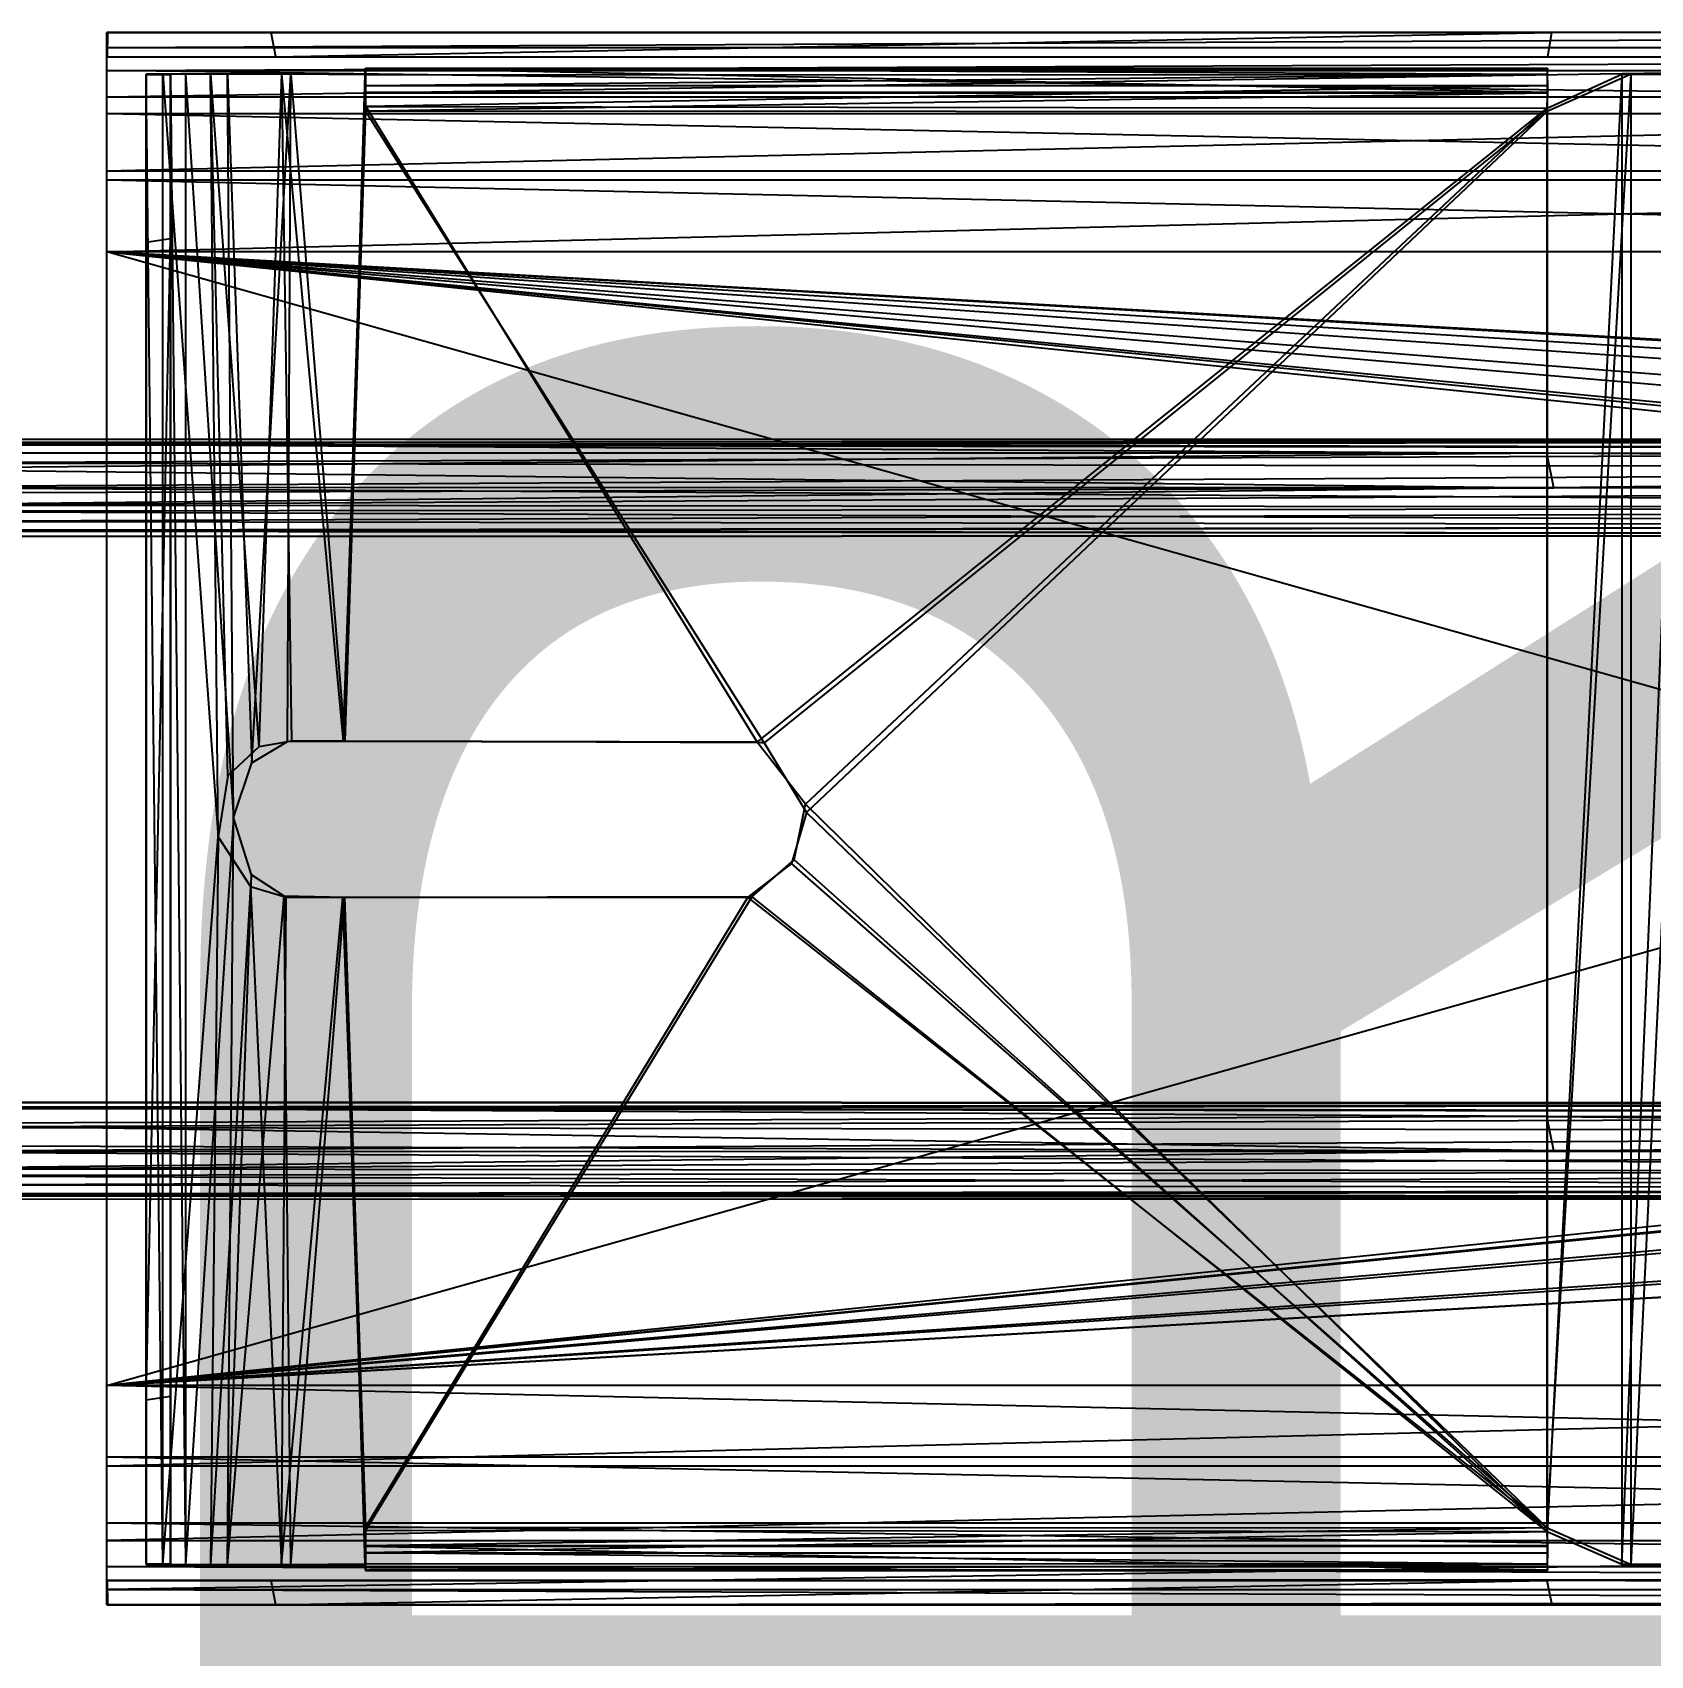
# Model space of a CAD drawing. Header units: inches. Extents: x 0 to 54693, y 0 to 31146.
# Drawn here: x 51080.1 to 51163.1, y 8200.5 to 8283.7 of the extents above; entities that cross this region are included whole.
import ezdxf

# ---------------------------------------------------------------- set-up
doc = ezdxf.new("R2010")
doc.units = ezdxf.units.IN
doc.header["$MEASUREMENT"] = 0
doc.layers.add('Added', color=3, linetype='Continuous')
doc.styles.get("Standard").update_dxf_attribs({"font": 'arial.ttf'})

msp = doc.modelspace()

# ---------------------------------------------------------------- linework, layer by layer
at = {"layer": 'Added', "linetype": 'Continuous', "lineweight": -2, "ltscale": 0.18}
for p, q in [((51083.915, 8283.652), (51083.929, 8282.402)), ((51083.937, 8283.652), (51083.915, 8283.652)), ((51083.915, 8283.652), (51157.992, 8283.652)), ((51083.915, 8203.054), (51083.915, 8283.652)), ((51247.259, 8283.652), (51083.915, 8282.862)), ((51247.259, 8283.652), (51083.915, 8283.652)), ((51083.937, 8283.652), (51083.929, 8282.402)), ((51083.937, 8283.652), (51092.341, 8283.651)), ((51157.992, 8283.652), (51083.937, 8283.652)), ((51088.915, 8283.652), (51083.937, 8283.652)), ((51092.341, 8283.651), (51088.915, 8283.652)), ((51092.341, 8283.651), (51157.992, 8283.652)), ((51092.576, 8282.402), (51092.341, 8283.651)), ((51092.576, 8282.402), (51157.992, 8283.652)), ((51157.992, 8283.652), (51157.781, 8282.402)), ((51247.259, 8283.652), (51157.992, 8283.652)), ((51161.776, 8283.652), (51157.992, 8283.652)), ((51248.259, 8282.862), (51083.915, 8282.862)), ((51083.915, 8280.357), (51248.259, 8282.862)), ((51083.915, 8281.7), (51247.259, 8282.402)), ((51083.915, 8282.402), (51248.259, 8282.402)), ((51083.929, 8282.402), (51085.733, 8282.419)), ((51085.733, 8282.419), (51088.915, 8282.402)), ((51083.915, 8281.7), (51248.259, 8281.7)), ((51248.259, 8279.473), (51083.915, 8281.7)), ((51097.163, 8281.487), (51097.176, 8281.806)), ((51157.775, 8280.567), (51097.175, 8281.817)), ((51097.176, 8281.806), (51097.175, 8281.817)), ((51097.175, 8281.817), (51097.175, 8280.567)), ((51097.175, 8281.817), (51157.775, 8281.81)), ((51097.175, 8281.817), (51157.775, 8281.817)), ((51097.176, 8281.806), (51157.775, 8281.81)), ((51157.77, 8281.489), (51097.176, 8281.806)), ((51157.775, 8281.81), (51157.77, 8281.489)), ((51157.775, 8280.567), (51157.775, 8281.817)), ((51157.775, 8281.817), (51157.775, 8281.81)), ((51085.921, 8279.654), (51085.926, 8281.494)), ((51085.925, 8281.517), (51087.175, 8281.501)), ((51085.925, 8281.517), (51085.926, 8281.494)), ((51097.175, 8281.517), (51085.925, 8281.517)), ((51085.925, 8205.117), (51085.925, 8281.517)), ((51086.782, 8205.117), (51085.925, 8281.517)), ((51085.926, 8281.494), (51085.925, 8272.885)), ((51085.926, 8281.494), (51087.175, 8281.501)), ((51086.782, 8205.117), (51086.782, 8281.517)), ((51086.782, 8281.517), (51089.619, 8242.416)), ((51087.175, 8281.517), (51087.175, 8205.117)), ((51087.175, 8281.517), (51087.936, 8205.117)), ((51087.175, 8273.076), (51087.175, 8281.517)), ((51087.175, 8281.501), (51087.175, 8273.076)), ((51087.936, 8281.517), (51087.936, 8205.117)), ((51087.936, 8281.517), (51090.397, 8243.414)), ((51089.619, 8242.416), (51089.22, 8281.517)), ((51090.121, 8245.553), (51089.22, 8281.517)), ((51089.22, 8281.517), (51091.712, 8247.033)), ((51090.397, 8243.414), (51090.104, 8281.517)), ((51090.104, 8281.517), (51091.353, 8246.211)), ((51091.353, 8246.211), (51093.348, 8281.517)), ((51092.87, 8281.517), (51091.712, 8247.033)), ((51092.87, 8281.517), (51093.385, 8247.317)), ((51092.87, 8281.517), (51096.036, 8247.318)), ((51093.181, 8247.302), (51093.348, 8281.517)), ((51093.348, 8281.517), (51096.112, 8247.318)), ((51097.163, 8281.487), (51093.348, 8281.517)), ((51097.175, 8281.517), (51096.036, 8247.318)), ((51096.112, 8247.318), (51097.163, 8281.487)), ((51097.163, 8281.487), (51157.77, 8281.489)), ((51097.175, 8280.924), (51097.163, 8281.487)), ((51157.77, 8281.489), (51097.175, 8280.924)), ((51157.775, 8280.924), (51097.175, 8280.924)), ((51097.185, 8279.849), (51097.175, 8280.924)), ((51157.775, 8280.924), (51097.185, 8279.849)), ((51157.767, 8279.775), (51161.602, 8281.517)), ((51157.775, 8280.924), (51157.767, 8279.775)), ((51161.602, 8281.517), (51157.768, 8206.788)), ((51157.77, 8281.489), (51157.775, 8280.924)), ((51162.08, 8281.517), (51157.771, 8279.597)), ((51157.772, 8207.004), (51162.08, 8281.517)), ((51161.602, 8281.517), (51161.602, 8205.117)), ((51161.602, 8281.517), (51168.169, 8281.517)), ((51161.602, 8205.117), (51164.846, 8281.517)), ((51162.08, 8205.117), (51165.73, 8281.517)), ((51162.08, 8205.117), (51162.08, 8281.517)), ((51248.259, 8280.357), (51083.915, 8276.543)), ((51083.915, 8280.357), (51248.259, 8280.357)), ((51087.175, 8280.177), (51087.175, 8273.076)), ((51097.176, 8280.559), (51097.173, 8279.631)), ((51097.173, 8279.631), (51157.775, 8280.555)), ((51157.775, 8280.567), (51097.175, 8280.567)), ((51097.175, 8280.567), (51097.176, 8280.559)), ((51097.176, 8280.559), (51157.775, 8280.567)), ((51097.176, 8280.559), (51157.775, 8280.555)), ((51157.771, 8279.597), (51157.775, 8280.555)), ((51157.775, 8280.555), (51157.775, 8280.567)), ((51248.259, 8276.083), (51083.915, 8279.473)), ((51248.259, 8279.473), (51083.915, 8279.473)), ((51085.925, 8272.885), (51085.921, 8279.654)), ((51096.036, 8247.318), (51097.185, 8279.849)), ((51097.173, 8279.631), (51096.112, 8247.318)), ((51097.173, 8279.631), (51157.771, 8279.597)), ((51117.622, 8247.237), (51097.173, 8279.631)), ((51097.185, 8279.849), (51117.254, 8247.276)), ((51097.185, 8279.849), (51157.767, 8279.775)), ((51117.254, 8247.276), (51157.767, 8279.775)), ((51157.771, 8279.597), (51117.622, 8247.237)), ((51119.737, 8244.101), (51157.767, 8279.775)), ((51157.771, 8279.597), (51119.789, 8243.661)), ((51157.767, 8279.775), (51157.768, 8206.788)), ((51157.772, 8207.004), (51157.771, 8279.597)), ((51083.915, 8272.402), (51248.259, 8276.543)), ((51248.259, 8276.543), (51083.915, 8276.543)), ((51248.259, 8276.083), (51083.915, 8276.083)), ((51248.259, 8272.402), (51083.915, 8276.083)), ((51232.613, 8262.174), (51083.915, 8272.402)), ((51083.915, 8272.402), (51234.58, 8263.835)), ((51233.451, 8257.587), (51083.915, 8272.402)), ((51248.259, 8272.402), (51083.915, 8272.402)), ((51083.915, 8272.402), (51232.089, 8259.728)), ((51083.915, 8272.402), (51235.09, 8256.885)), ((51233.383, 8263.119), (51083.915, 8272.402)), ((51232.038, 8260.684), (51083.915, 8272.402)), ((51233.04, 8257.932), (51083.915, 8272.402)), ((51235.111, 8263.867), (51083.915, 8272.402)), ((51083.915, 8272.402), (51235.03, 8256.878)), ((51235.019, 8229.853), (51083.915, 8272.402)), ((51087.175, 8273.076), (51085.925, 8272.885)), ((51085.925, 8272.885), (51085.926, 8213.557)), ((51085.926, 8213.557), (51087.175, 8273.076)), ((51087.175, 8205.141), (51087.175, 8273.076)), ((51087.175, 8213.747), (51087.175, 8273.076)), ((51087.175, 8273.076), (51087.175, 8205.117)), ((51068.936, 8262.516), (51246.293, 8262.748)), ((51244.125, 8262.256), (51068.936, 8262.516)), ((51069.505, 8262.814), (51246.293, 8262.748)), ((51247.31, 8262.757), (51069.505, 8262.814)), ((51247.31, 8262.757), (51069.995, 8262.619)), ((51069.995, 8262.619), (51246.143, 8262.272)), ((51069.995, 8262.619), (51157.751, 8262.085)), ((51068.452, 8261.589), (51244.125, 8262.256)), ((51068.452, 8261.589), (51243.468, 8261.313)), ((51157.751, 8262.085), (51070.374, 8262.085)), ((51157.751, 8262.085), (51070.639, 8261.274)), ((51157.751, 8262.085), (51246.143, 8262.272)), ((51158.11, 8260.317), (51157.751, 8262.085)), ((51246.446, 8261.403), (51157.751, 8262.085)), ((51068.282, 8260.355), (51243.468, 8261.313)), ((51070.639, 8261.274), (51158.11, 8260.317)), ((51246.446, 8261.403), (51158.11, 8260.317)), ((51066.497, 8260.032), (51158.11, 8260.317)), ((51068.282, 8260.355), (51243.442, 8260.309)), ((51068.282, 8260.355), (51243.47, 8259.331)), ((51158.11, 8260.317), (51070.613, 8259.407)), ((51245.487, 8260.317), (51070.613, 8259.407)), ((51245.487, 8260.317), (51158.11, 8260.317)), ((51068.434, 8259.111), (51243.47, 8259.331)), ((51244.124, 8258.386), (51068.434, 8259.111)), ((51070.397, 8258.596), (51246.865, 8259.262)), ((51246.865, 8259.262), (51070.613, 8259.407)), ((51068.906, 8258.144), (51244.124, 8258.386)), ((51246.143, 8258.362), (51070.078, 8258.084)), ((51070.397, 8258.596), (51246.143, 8258.362)), ((51068.906, 8258.144), (51246.273, 8257.886)), ((51246.273, 8257.886), (51069.497, 8257.82)), ((51069.497, 8257.82), (51247.372, 8257.878)), ((51247.372, 8257.878), (51070.078, 8258.084)), ((51083.915, 8214.304), (51235.09, 8256.885)), ((51091.712, 8247.033), (51090.121, 8245.553)), ((51091.353, 8246.211), (51093.181, 8247.302)), ((51093.385, 8247.317), (51091.712, 8247.033)), ((51093.181, 8247.302), (51096.112, 8247.318)), ((51096.036, 8247.318), (51093.385, 8247.317)), ((51096.036, 8247.318), (51117.254, 8247.276)), ((51096.112, 8247.318), (51096.036, 8247.318)), ((51117.622, 8247.237), (51096.112, 8247.318)), ((51117.254, 8247.276), (51096.112, 8247.318)), ((51117.254, 8247.276), (51117.622, 8247.237)), ((51119.737, 8244.101), (51117.254, 8247.276)), ((51117.622, 8247.237), (51119.789, 8243.661)), ((51090.397, 8243.414), (51091.353, 8246.211)), ((51090.121, 8245.553), (51089.619, 8242.416)), ((51119.155, 8241.235), (51119.737, 8244.101)), ((51119.737, 8244.101), (51157.768, 8206.788)), ((51090.397, 8243.414), (51087.936, 8205.117)), ((51090.104, 8205.117), (51090.397, 8243.414)), ((51091.321, 8240.464), (51090.397, 8243.414)), ((51119.789, 8243.661), (51119.013, 8241.048)), ((51157.772, 8207.004), (51119.789, 8243.661)), ((51086.782, 8205.117), (51089.619, 8242.416)), ((51089.619, 8242.416), (51089.22, 8205.117)), ((51089.619, 8242.416), (51091.28, 8239.874)), ((51119.013, 8241.048), (51116.773, 8239.334)), ((51116.983, 8239.344), (51119.155, 8241.235)), ((51157.772, 8207.004), (51119.013, 8241.048)), ((51157.768, 8206.788), (51119.155, 8241.235)), ((51090.104, 8205.117), (51091.321, 8240.464)), ((51093.007, 8239.378), (51091.321, 8240.464)), ((51091.28, 8239.874), (51089.22, 8205.117)), ((51090.104, 8205.117), (51093.007, 8239.378)), ((51091.28, 8239.874), (51092.87, 8205.117)), ((51091.28, 8239.874), (51093.103, 8239.319)), ((51092.87, 8205.117), (51093.103, 8239.319)), ((51092.87, 8205.117), (51096.017, 8239.315)), ((51096.099, 8239.315), (51093.007, 8239.378)), ((51093.348, 8205.117), (51093.007, 8239.378)), ((51093.103, 8239.319), (51096.017, 8239.315)), ((51093.348, 8205.117), (51096.099, 8239.315)), ((51116.983, 8239.344), (51096.017, 8239.315)), ((51096.017, 8239.315), (51116.773, 8239.334)), ((51096.017, 8239.315), (51097.175, 8205.117)), ((51096.017, 8239.315), (51096.099, 8239.315)), ((51097.174, 8206.856), (51096.017, 8239.315)), ((51096.099, 8239.315), (51116.773, 8239.334)), ((51097.16, 8205.146), (51096.099, 8239.315)), ((51096.099, 8239.315), (51097.169, 8207.036)), ((51116.773, 8239.334), (51097.169, 8207.036)), ((51116.983, 8239.344), (51097.174, 8206.856)), ((51116.773, 8239.334), (51116.983, 8239.344)), ((51157.772, 8207.004), (51116.773, 8239.334)), ((51116.983, 8239.344), (51157.768, 8206.788)), ((51235.11, 8229.856), (51083.915, 8214.304)), ((51235.019, 8229.853), (51083.915, 8214.304)), ((51233.451, 8229.144), (51083.915, 8214.304)), ((51068.907, 8228.49), (51246.283, 8228.744)), ((51244.124, 8228.248), (51068.907, 8228.49)), ((51069.497, 8228.814), (51246.283, 8228.744)), ((51247.402, 8228.759), (51069.497, 8228.814)), ((51247.402, 8228.759), (51070.07, 8228.547)), ((51157.751, 8228.085), (51070.07, 8228.547)), ((51246.143, 8228.272), (51070.07, 8228.547)), ((51083.915, 8214.304), (51233.332, 8229.063)), ((51068.434, 8227.524), (51244.124, 8228.248)), ((51243.47, 8227.304), (51068.434, 8227.524)), ((51157.751, 8228.085), (51070.235, 8227.7)), ((51158.11, 8226.317), (51070.235, 8227.7)), ((51157.751, 8228.085), (51246.143, 8228.272)), ((51158.11, 8226.317), (51157.751, 8228.085)), ((51157.751, 8228.085), (51246.865, 8227.336)), ((51068.282, 8226.28), (51243.47, 8227.304)), ((51232.149, 8227.198), (51083.915, 8214.304)), ((51083.915, 8214.304), (51232.065, 8226.915)), ((51158.11, 8226.317), (51246.865, 8227.336)), ((51066.491, 8226.61), (51158.11, 8226.317)), ((51068.282, 8226.28), (51243.442, 8226.325)), ((51243.468, 8225.322), (51068.282, 8226.28)), ((51158.11, 8226.317), (51070.618, 8225.386)), ((51070.618, 8225.386), (51245.487, 8226.317)), ((51245.487, 8226.317), (51158.11, 8226.317)), ((51243.468, 8225.322), (51068.452, 8225.046)), ((51244.125, 8224.378), (51068.452, 8225.046)), ((51070.392, 8224.569), (51246.449, 8225.23)), ((51246.449, 8225.23), (51070.618, 8225.386)), ((51068.936, 8224.119), (51244.125, 8224.378)), ((51069.992, 8224.016), (51246.143, 8224.362)), ((51246.143, 8224.362), (51070.392, 8224.569)), ((51232.681, 8224.25), (51083.915, 8214.304)), ((51246.293, 8223.887), (51068.936, 8224.119)), ((51246.293, 8223.887), (51069.505, 8223.82)), ((51247.309, 8223.877), (51069.505, 8223.82)), ((51069.992, 8224.016), (51247.309, 8223.877)), ((51232.845, 8224.008), (51083.915, 8214.304)), ((51235.093, 8222.873), (51083.915, 8214.304)), ((51083.915, 8214.304), (51235.032, 8222.867)), ((51248.259, 8214.304), (51083.915, 8214.304)), ((51248.259, 8214.304), (51083.915, 8210.163)), ((51248.259, 8210.623), (51083.915, 8214.304)), ((51085.925, 8206.457), (51085.926, 8213.557)), ((51085.926, 8213.557), (51085.925, 8205.133)), ((51085.926, 8213.557), (51087.175, 8213.747)), ((51087.175, 8213.747), (51087.175, 8207.006)), ((51087.175, 8205.141), (51087.175, 8213.747)), ((51248.259, 8210.623), (51083.915, 8210.623)), ((51248.259, 8207.233), (51083.915, 8210.623)), ((51248.259, 8210.163), (51083.915, 8210.163)), ((51248.259, 8210.163), (51083.915, 8206.349)), ((51248.259, 8205.006), (51083.915, 8207.233)), ((51248.259, 8207.233), (51083.915, 8207.233)), ((51087.175, 8207.006), (51087.175, 8205.141)), ((51097.169, 8207.036), (51097.176, 8206.074)), ((51097.169, 8207.036), (51157.772, 8207.004)), ((51097.175, 8205.71), (51097.174, 8206.856)), ((51157.768, 8206.788), (51097.174, 8206.856)), ((51157.768, 8206.788), (51097.175, 8205.71)), ((51157.772, 8207.004), (51097.176, 8206.074)), ((51157.768, 8206.788), (51157.775, 8205.71)), ((51161.602, 8205.117), (51157.768, 8206.788)), ((51157.772, 8207.004), (51162.08, 8205.117)), ((51157.775, 8206.082), (51157.772, 8207.004)), ((51083.915, 8206.349), (51248.259, 8206.349)), ((51248.259, 8206.349), (51083.915, 8203.844)), ((51097.176, 8206.074), (51097.175, 8206.067)), ((51097.175, 8206.067), (51157.775, 8206.067)), ((51097.175, 8206.067), (51097.175, 8204.817)), ((51097.175, 8206.067), (51157.775, 8204.817)), ((51157.775, 8206.082), (51097.176, 8206.074)), ((51097.176, 8206.074), (51157.775, 8206.067)), ((51157.775, 8206.067), (51157.775, 8206.082)), ((51157.775, 8204.817), (51157.775, 8206.067)), ((51247.642, 8204.38), (51083.915, 8205.006)), ((51248.259, 8205.006), (51083.915, 8205.006)), ((51087.175, 8205.141), (51085.925, 8205.133)), ((51085.925, 8205.133), (51087.175, 8205.117)), ((51085.925, 8205.117), (51097.175, 8205.117)), ((51087.175, 8205.141), (51087.175, 8205.117)), ((51093.348, 8205.117), (51097.16, 8205.146)), ((51097.16, 8205.146), (51097.175, 8205.71)), ((51157.767, 8205.143), (51097.16, 8205.146)), ((51097.176, 8204.823), (51097.16, 8205.146)), ((51097.175, 8205.71), (51157.775, 8205.71)), ((51157.767, 8205.143), (51097.175, 8205.71)), ((51097.176, 8204.823), (51157.767, 8205.143)), ((51157.775, 8205.71), (51157.767, 8205.143)), ((51157.767, 8205.143), (51157.775, 8204.831)), ((51168.169, 8205.117), (51161.602, 8205.117)), ((51083.915, 8204.304), (51247.642, 8204.38)), ((51083.943, 8203.054), (51083.915, 8204.304)), ((51092.341, 8204.304), (51083.915, 8204.304)), ((51083.927, 8204.304), (51083.915, 8204.304)), ((51083.927, 8204.304), (51092.341, 8204.304)), ((51083.927, 8204.304), (51083.943, 8203.054)), ((51088.915, 8204.304), (51083.927, 8204.304)), ((51092.341, 8204.304), (51088.915, 8204.304)), ((51247.642, 8204.38), (51092.341, 8204.304)), ((51092.341, 8204.304), (51157.751, 8204.304)), ((51092.576, 8203.054), (51092.341, 8204.304)), ((51092.576, 8203.054), (51157.751, 8204.304)), ((51097.175, 8204.817), (51097.176, 8204.823)), ((51097.175, 8204.817), (51157.775, 8204.817)), ((51157.775, 8204.831), (51097.176, 8204.823)), ((51157.775, 8204.817), (51097.176, 8204.823)), ((51247.642, 8204.38), (51157.751, 8204.304)), ((51175.94, 8204.304), (51157.751, 8204.304)), ((51157.751, 8204.304), (51158.01, 8203.054)), ((51157.775, 8204.831), (51157.775, 8204.817)), ((51161.776, 8204.304), (51247.642, 8204.38)), ((51083.915, 8203.844), (51248.173, 8203.226)), ((51083.915, 8203.844), (51248.259, 8203.844)), ((51083.915, 8203.054), (51248.173, 8203.226)), ((51149.897, 8203.054), (51083.915, 8203.054)), ((51083.915, 8203.054), (51092.576, 8203.054)), ((51092.576, 8203.054), (51158.01, 8203.054)), ((51149.897, 8203.054), (51092.576, 8203.054)), ((51149.897, 8203.054), (51248.173, 8203.226)), ((51149.897, 8203.054), (51158.01, 8203.054)), ((51248.173, 8203.226), (51158.01, 8203.054)), ((51158.01, 8203.054), (51161.776, 8203.054)), ((51161.776, 8203.054), (51248.173, 8203.226)), ((51161.776, 8203.054), (51165.802, 8203.054))]:
    msp.add_line(p, q, dxfattribs=at)

# ---------------------------------------------------------------- texts
at = {"layer": 'Added'}
msp.add_text('RR', height=100, rotation=90, dxfattribs=at).set_placement((51188.693, 8077.148))

doc.saveas('drawing.dxf')
